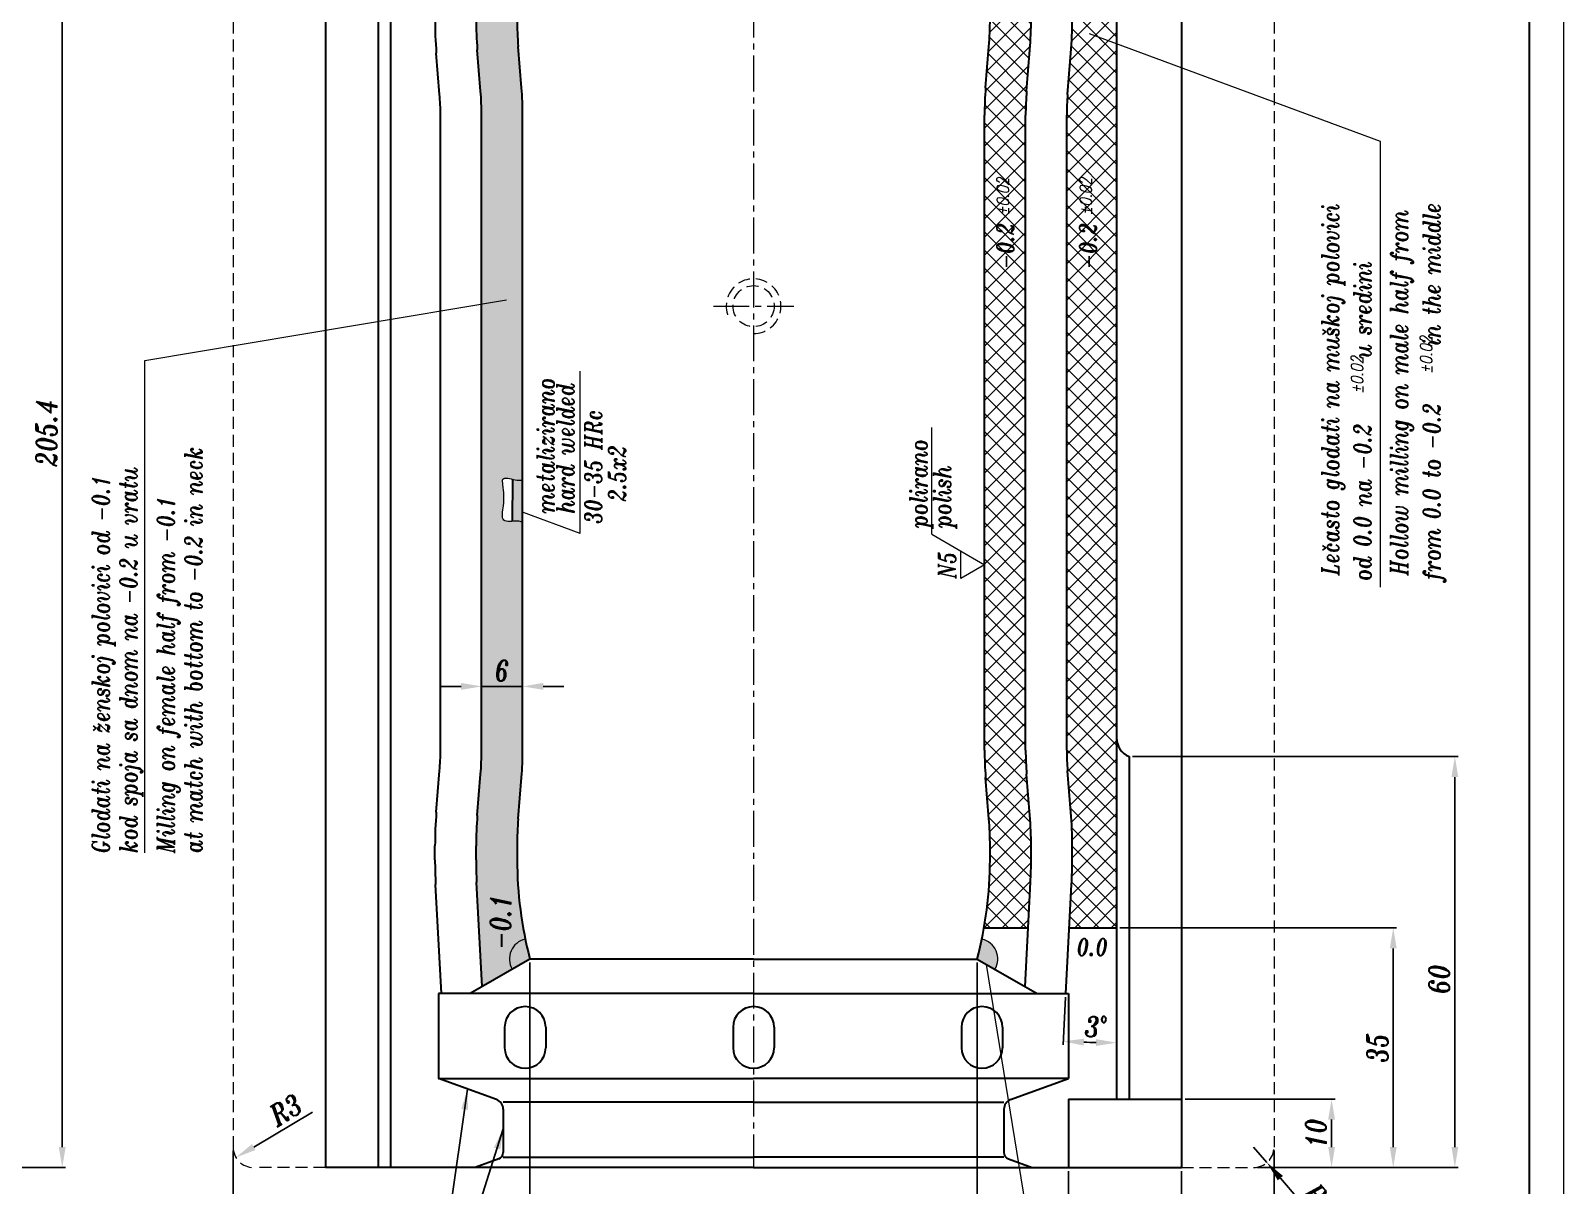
# Model space of a CAD drawing. Extents: x -192 to 556, y -94 to 522.
# Drawn here: x 207.7 to 431.5, y -3.6 to 165 of the extents above; entities that cross this region are included whole.
import ezdxf

# ---------------------------------------------------------------- set-up
doc = ezdxf.new("R2010")
doc.units = 0
doc.header["$LTSCALE"] = 7
doc.header["$MEASUREMENT"] = 0
doc.linetypes.add('CENTER2', pattern=[1.125, 0.75, -0.125, 0.125, -0.125])
doc.linetypes.add('HIDDEN', pattern=[0.375, 0.25, -0.125])
doc.layers.get('0').update_dxf_attribs({"linetype": 'CONTINUOUS', "lineweight": 15})
for name, color, linetype, lineweight in [('1', 1, 'CENTER2', 15), ('2', 2, 'HIDDEN', 15), ('3', 3, 'CONTINUOUS', 30), ('8', 252, 'CONTINUOUS', 15)]:
    doc.layers.add(name, color=color, linetype=linetype, lineweight=lineweight)
doc.styles.add('ITALICT', font='ITALICT.shx', dxfattribs={"width": 0.8, "height": 3})
doc.dimstyles.get("Standard").update_dxf_attribs({"dimtxt": 3, "dimasz": 3, "dimexe": 0.5, "dimexo": 0.5, "dimgap": 0.8, "dimtad": 1, "dimdsep": 46, "dimtxsty": 'ITALICT', "dimcen": 0.09, "dimazin": 2, "dimtfac": 1, "dimtmove": 0, "dimatfit": 3, "dimfxl": 1, "dimtolj": 1, "dimtzin": 0, "dimarcsym": 0})

# ---------------------------------------------------------------- blocks, each defined once
blk = doc.blocks.new('*D32')
at = {"color": 0, "lineweight": -2, "transparency": 16777216}
for p, q in [((280.606075935411, 28.96825387316503), (280.606075935411, -12.92192216526131)), ((345.9060759354109, 28.96825387316441), (345.9060759354109, -12.92192216526131)), ((283.606075935411, -12.42192216526132), (342.9060759354109, -12.42192216526132))]:
    blk.add_line(p, q, dxfattribs=at)
at = {"color": 0, "transparency": 16777216}
for points in [[(283.606075935411, -11.92192216526132), (283.606075935411, -12.92192216526132), (280.606075935411, -12.42192216526132)], [(342.9060759354109, -11.92192216526132), (342.9060759354109, -12.92192216526132), (345.9060759354109, -12.42192216526132)]]:
    blk.add_solid(points, dxfattribs=at)
at = {"color": 0, "transparency": 16777216, "insert": (313.2560759354109, -9.136922165261318), "char_height": 3, "attachment_point": 5, "style": 'ITALICT'}
blk.add_mtext('\\A1;%%c65.3{}{\\H0.71x;\\C3;\\S+0.05^ -0;}', dxfattribs=at)
blk = doc.blocks.new('*D42')
at = {"color": 0, "lineweight": -2, "transparency": 16777216}
for p, q in [((368.5759210578985, 59.01825387316448), (416.1579726060617, 59.01825387316447)), ((415.6579726060617, 2.018253873164449), (415.6579726060617, 56.01825387316447)), ((386.7560759354112, -0.9817461268355424), (416.1579726060617, -0.9817461268355506))]:
    blk.add_line(p, q, dxfattribs=at)
at = {"color": 0, "transparency": 16777216}
for points in [[(415.1579726060617, 56.01825387316447), (416.1579726060617, 56.01825387316447), (415.6579726060617, 59.01825387316447)], [(415.1579726060617, 2.018253873164449), (416.1579726060617, 2.018253873164449), (415.6579726060617, -0.9817461268355505)]]:
    blk.add_solid(points, dxfattribs=at)
at = {"color": 0, "transparency": 16777216, "insert": (413.3579726060617, 26.51825387316453), "char_height": 3, "attachment_point": 5, "rotation": 90, "style": 'ITALICT'}
blk.add_mtext('\\A1;60', dxfattribs=at)
blk = doc.blocks.new('*D57')
at = {"color": 0, "lineweight": -2, "transparency": 16777216}
for p, q in [((237.2560759354109, 1.518253873164429), (237.2560759354109, -21.92192216526132)), ((389.2560759354111, 1.518253873164515), (389.2560759354111, -21.92192216526132)), ((240.2560759354109, -21.42192216526132), (386.2560759354111, -21.42192216526132))]:
    blk.add_line(p, q, dxfattribs=at)
at = {"color": 0, "transparency": 16777216}
for points in [[(240.2560759354109, -20.92192216526132), (240.2560759354109, -21.92192216526132), (237.2560759354109, -21.42192216526132)], [(386.2560759354111, -20.92192216526132), (386.2560759354111, -21.92192216526132), (389.2560759354111, -21.42192216526132)]]:
    blk.add_solid(points, dxfattribs=at)
at = {"color": 0, "transparency": 16777216, "insert": (313.256075935411, -19.12192216526132), "char_height": 3, "attachment_point": 5, "style": 'ITALICT'}
blk.add_mtext('\\A1;%%c152', dxfattribs=at)
blk = doc.blocks.new('*D66')
at = {"color": 0, "lineweight": -2, "transparency": 16777216}
blk.add_line((248.8635718050158, 7.108540196617383), (240.2560759354108, 2.018253873164355), dxfattribs=at)
at = {"color": 0, "transparency": 16777216}
blk.add_solid([(240.0015616192381, 2.448628666644595), (240.5105902515835, 1.5878790796841), (237.6738271745293, 0.4911679761284375)], dxfattribs=at)
at = {"color": 0, "transparency": 16777216, "insert": (244.938407272348, 7.459372623121553), "char_height": 3, "attachment_point": 5, "rotation": 30.599149069153476, "style": 'ITALICT'}
blk.add_mtext('\\A1;R3', dxfattribs=at)
blk = doc.blocks.new('*D85')
at = {"color": 0, "lineweight": -2, "transparency": 16777216}
for p, q in [((366.7560684379133, 34.01825387316453), (407.1579726060617, 34.01825387316451)), ((406.6579726060617, 2.018253873164452), (406.6579726060617, 31.01825387316451)), ((386.7560759354109, -0.9817461268355424), (407.1579726060617, -0.9817461268355482))]:
    blk.add_line(p, q, dxfattribs=at)
at = {"color": 0, "transparency": 16777216}
for points in [[(406.1579726060617, 31.01825387316451), (407.1579726060617, 31.01825387316451), (406.6579726060617, 34.01825387316451)], [(406.1579726060617, 2.018253873164452), (407.1579726060617, 2.018253873164451), (406.6579726060617, -0.981746126835548)]]:
    blk.add_solid(points, dxfattribs=at)
at = {"color": 0, "transparency": 16777216, "insert": (404.3579726060617, 16.51825387316454), "char_height": 3, "attachment_point": 5, "rotation": 90, "style": 'ITALICT'}
blk.add_mtext('\\A1;35', dxfattribs=at)
blk = doc.blocks.new('*D86')
at = {"color": 0, "lineweight": -2, "transparency": 16777216}
for p, q in [((386.256075935411, 2.018253873164525), (388.2171546225114, -0.2520259296353231)), ((396.322946529193, -9.635849114541116), (390.1782333096118, -2.522305732435086))]:
    blk.add_line(p, q, dxfattribs=at)
at = {"color": 0, "transparency": 16777216}
blk.add_solid([(390.5566132767451, -2.195459284585013), (389.7998533424785, -2.849152180285131), (388.2171546225114, -0.2520259296353231)], dxfattribs=at)
at = {"color": 0, "transparency": 16777216, "insert": (395.9716771117658, -5.710723664777674), "char_height": 3, "attachment_point": 5, "rotation": 310.8206125373212, "style": 'ITALICT'}
blk.add_mtext('\\A1;R3', dxfattribs=at)
blk = doc.blocks.new('*D87')
at = {"color": 0, "lineweight": -2, "transparency": 16777216}
for p, q in [((359.2560759354108, -1.481746126835572), (359.2560759354108, -12.92192216526134)), ((375.7560759354112, -1.481746126835542), (375.7560759354112, -12.92192216526134)), ((372.7560759354112, -12.42192216526134), (362.2560759354108, -12.42192216526134))]:
    blk.add_line(p, q, dxfattribs=at)
at = {"color": 0, "transparency": 16777216}
for points in [[(362.2560759354108, -11.92192216526134), (362.2560759354108, -12.92192216526134), (359.2560759354108, -12.42192216526134)], [(372.7560759354112, -11.92192216526134), (372.7560759354112, -12.92192216526134), (375.7560759354112, -12.42192216526134)]]:
    blk.add_solid(points, dxfattribs=at)
at = {"color": 0, "transparency": 16777216, "insert": (367.506075935411, -10.12192216526134), "char_height": 3, "attachment_point": 5, "style": 'ITALICT'}
blk.add_mtext('\\A1;16.5', dxfattribs=at)
blk = doc.blocks.new('*D88')
at = {"color": 0, "lineweight": -2, "transparency": 16777216}
for p, q in [((376.2560759354112, 9.018253873164458), (398.1579726060617, 9.01825387316445)), ((397.6579726060617, 6.018253873164451), (397.6579726060617, 2.018253873164455)), ((386.7560759354112, -0.9817461268355424), (398.1579726060617, -0.9817461268355456))]:
    blk.add_line(p, q, dxfattribs=at)
at = {"color": 0, "transparency": 16777216}
for points in [[(397.1579726060617, 6.018253873164451), (398.1579726060617, 6.018253873164451), (397.6579726060617, 9.01825387316445)], [(397.1579726060617, 2.018253873164455), (398.1579726060617, 2.018253873164455), (397.6579726060617, -0.9817461268355454)]]:
    blk.add_solid(points, dxfattribs=at)
at = {"color": 0, "transparency": 16777216, "insert": (395.3579726060617, 4.018253873164517), "char_height": 3, "attachment_point": 5, "rotation": 90, "style": 'ITALICT'}
blk.add_mtext('\\A1;10', dxfattribs=at)
blk = doc.blocks.new('*D96')
at = {"color": 0, "lineweight": -2, "transparency": 16777216}
for p, q in [((148.2258858793589, 204.4182538731645), (212.8001589766388, 204.4182538731645)), ((212.3001589766388, 2.018253873164443), (212.3001589766388, 201.4182538731645)), ((147.3758858793589, -0.9817461268355389), (212.8001589766388, -0.9817461268355574))]:
    blk.add_line(p, q, dxfattribs=at)
at = {"color": 0, "transparency": 16777216}
for points in [[(211.8001589766388, 201.4182538731645), (212.8001589766388, 201.4182538731645), (212.3001589766388, 204.4182538731645)], [(211.8001589766388, 2.018253873164443), (212.8001589766388, 2.018253873164443), (212.3001589766388, -0.9817461268355573)]]:
    blk.add_solid(points, dxfattribs=at)
at = {"color": 0, "transparency": 16777216, "insert": (210.0001589766388, 106.2553920564385), "char_height": 3, "attachment_point": 5, "rotation": 90, "style": 'ITALICT'}
blk.add_mtext('\\A1;205.4', dxfattribs=at)
blk = doc.blocks.new('*D98')
at = {"color": 0, "lineweight": -2, "transparency": 16777216}
for p, q in [((273.5310759354109, 69.68824223539036), (273.5310759354109, 69.76512493315386)), ((279.5310759354111, 69.68824223539036), (279.5310759354111, 69.76512493315386)), ((270.5310759354109, 69.26512493315386), (267.5310759354109, 69.26512493315386)), ((273.5310759354109, 69.26512493315386), (279.5310759354111, 69.26512493315386)), ((282.5310759354111, 69.26512493315386), (285.5310759354111, 69.26512493315386))]:
    blk.add_line(p, q, dxfattribs=at)
at = {"color": 0, "transparency": 16777216}
for points in [[(270.5310759354109, 69.76512493315386), (270.5310759354109, 68.76512493315386), (273.5310759354109, 69.26512493315386)], [(282.5310759354111, 69.76512493315386), (282.5310759354111, 68.76512493315386), (279.5310759354111, 69.26512493315386)]]:
    blk.add_solid(points, dxfattribs=at)
at = {"color": 0, "transparency": 16777216, "insert": (276.531075935411, 71.56512493315385), "char_height": 3, "attachment_point": 5, "style": 'ITALICT'}
blk.add_mtext('\\A1;6', dxfattribs=at)
blk = doc.blocks.new('*D101')
at = {"color": 0, "lineweight": -2, "transparency": 16777216}
blk.add_line((358.8250334642709, 23.91893910578721), (358.4598641252566, 16.95109303388709), dxfattribs=at)
blk.add_arc((366.2560684379133, 165.7115331691526), 148.4645909299341, 268.1577862569598, 268.8422137430404, dxfattribs=at)
at = {"color": 0, "transparency": 16777216}
for points in [[(361.4622322552072, 16.82412299684091), (361.5044759673538, 17.82323033280841), (358.486032103378, 17.45040780126438)], [(363.2612732700456, 17.77722697642717), (363.2511698508356, 16.77727801726963), (366.2560684379132, 17.24694223921853)]]:
    blk.add_solid(points, dxfattribs=at)
at = {"color": 0, "transparency": 16777216, "insert": (363.3026949166461, 19.57678293308164), "char_height": 3, "attachment_point": 5, "rotation": 358.84221374304036, "style": 'ITALICT'}
blk.add_mtext('\\A1;3°', dxfattribs=at)

msp = doc.modelspace()

# ---------------------------------------------------------------- hatches: boundary and pattern name
h = msp.add_hatch(color=256)
h.dxf.hatch_style = 1
edge = h.paths.add_edge_path()
edge.add_spline(control_points=[(279.5310759354111, 99.38925769509841), (279.1975785951542, 99.34655003944755), (278.7225260362882, 99.34544901419774), (278.1662758524532, 99.47188958106561), (278.03180330825, 99.50409751205687)], knot_values=[11.11899205011394, 11.11899205011394, 11.11899205011394, 11.11899205011394, 12.1294905432301, 12.45186169343231, 12.45186169343231, 12.45186169343231, 12.45186169343231], degree=3, periodic=0)
edge.add_line((278.0318033082499, 99.50409751205689), (277.9911032352703, 93.3560607736786))
edge.add_spline(control_points=[(277.9911032352703, 93.35606077367862), (278.2636817058298, 93.3727045639476), (278.8097000448162, 93.41111268382367), (279.2765913863972, 93.32525866891596), (279.4905436783448, 93.26657074912666)], knot_values=[0.9961703928006589, 0.9961703928006589, 0.9961703928006589, 0.9961703928006589, 1.709672783853138, 2.37323578365356, 2.37323578365356, 2.37323578365356, 2.37323578365356], degree=3, periodic=0)
edge.add_line((279.4905436783448, 93.26657074912666), (279.531075935411, 99.3892576950984))
h = msp.add_hatch(color=256)
h.dxf.hatch_style = 1
h.paths.add_polyline_path([(279.9195830867063, 32.38865240224903, 0.5027932512172901), (278.0080002410361, 27.96825297773238), (280.6060759354111, 29.46825387316483, -0.01315921129095271)])
h.paths.add_polyline_path([(346.5925687841156, 32.38865240224858, -0.01315921129095247), (345.9060759354109, 29.46825387316443), (348.5041516297858, 27.96825297773198, 0.5027932512172842)])
at = {"layer": '8'}
h = msp.add_hatch(dxfattribs=at)
h.set_pattern_fill('DOTS', color=256, scale=15)
h.set_pattern_definition([(0, (0, 0), (0.46875, 0.9375), [0, -0.9375])])
edge = h.paths.add_edge_path()
edge.add_line((299.7988032081381, 271.4682538731645), (290.4207151260202, 271.4682538731645))
edge.add_arc((290.4207151260202, 268.4682538731645), 3.000000000000007, -6.189059007244282, 90, ccw=False)
edge.add_line((293.4032298330475, 268.1448253302596), (286.0910465213562, 200.7151109589743))
edge.add_arc((281.816108774617, 201.1786918704713), 4.300000000000022, 315.2446065748501, 353.8109409927572, ccw=False)
edge.add_arc((314.6053251035838, 168.6682538731645), 41.87424916817283, 135.2446065748488, 180)
edge.add_line((272.731075935411, 168.6682538731645), (272.7310759354109, 166.6682538731644))
edge.add_arc((328.7310759354108, 166.6682538731644), 55.99999999999996, 179.9999999999999, 184.569102392792)
edge.add_line((272.9090449439583, 162.2072163268852), (273.3912431429807, 156.1733548023844))
edge.add_arc((229.5310759354109, 152.6682538731646), 44.00000000000006, -2.2737367544323206e-13, 4.569102392792388, ccw=False)
edge.add_line((273.5310759354109, 152.6682538731645), (273.5310759354109, 59.96825387316443))
edge.add_arc((229.5310759354108, 59.96825387316463), 44.00000000000009, 355.43089760720807, 359.9999999999998, ccw=False)
edge.add_line((273.3912431429808, 56.46315294394529), (272.9090449439583, 50.42929141944376))
edge.add_arc((328.7310759354111, 45.96825387316449), 56.00000000000027, 175.430897607208, 179.9999999999998)
edge.add_line((272.7310759354109, 45.96825387316466), (272.7310759354109, 43.9682538731619))
edge.add_arc((335.7352426020772, 43.96825387316426), 63.00416666666632, 180.0000000000021, 183.0000000000001)
edge.add_line((272.8174209561446, 40.67087056337431), (273.6160277861462, 25.43254448035754))
edge.add_line((273.6160277861462, 25.43254448035754), (278.0080002410361, 27.96825297773236))
edge.add_arc((280.606075935411, 29.46825387316494), 3.000000000000003, 103.22825463723149, 210.0000197471161, ccw=False)
edge.add_arc((335.7352426020777, 43.9682538731646), 57.00416666666657, 180, 191.7204071312199, ccw=False)
edge.add_line((278.7310759354111, 43.96825387316457), (278.7310759354111, 45.96825387316412))
edge.add_arc((328.7310759354111, 45.96825387316403), 50.00000000000004, 175.4308976072076, 179.9999999999999, ccw=False)
edge.add_line((278.8899768358999, 49.95132311091371), (279.3721750349223, 55.98518463541512))
edge.add_arc((229.5310759354111, 59.96825387316497), 50.00000000000004, 355.4308976072074, 359.9999999999999)
edge.add_line((279.5310759354111, 59.96825387316483), (279.5310759354111, 93.25761776349566))
edge.add_spline(control_points=[(277.9911032352703, 93.35606077367862), (278.2636817058298, 93.3727045639476), (278.8097000448162, 93.41111268382367), (279.2765913863972, 93.32525866891596), (279.4905436783448, 93.26657074912666)], knot_values=[0.9961703928006589, 0.9961703928006589, 0.9961703928006589, 0.9961703928006589, 1.709672783853138, 2.37323578365356, 2.37323578365356, 2.37323578365356, 2.37323578365356], degree=3, periodic=0)
edge.add_spline(control_points=[(277.9911032352703, 93.35606077367862), (277.4903600510693, 93.32548512139265), (276.2760376946188, 93.27443635865022), (276.9491492451319, 96.26482106300467), (276.7599241273028, 97.76725481938352), (276.5015160584737, 99.92157728505923), (277.4261743016379, 99.64915357065124), (278.03180330825, 99.50409751205689)], knot_values=[2.37323578365356, 2.37323578365356, 2.37323578365356, 2.37323578365356, 3.683982954908346, 5.789738561323501, 8.897583544937163, 9.667117092186864, 11.11899205011394, 11.11899205011394, 11.11899205011394, 11.11899205011394], degree=3, periodic=0)
edge.add_spline(control_points=[(278.03180330825, 99.50409751205689), (278.1662758524532, 99.47188958106562), (278.7225260362882, 99.34544901419775), (279.1975785951542, 99.34655003944755), (279.5310759354111, 99.38925769509841)], knot_values=[11.11899205011394, 11.11899205011394, 11.11899205011394, 11.11899205011394, 11.44136320031615, 12.45186169343231, 12.45186169343231, 12.45186169343231, 12.45186169343231], degree=3, periodic=0)
edge.add_line((279.5310759354111, 99.3892576950984), (279.531075935411, 152.6682538731641))
edge.add_arc((229.5310759354109, 152.668253873164), 50.00000000000014, 9.770663981455901e-14, 4.569102392792418)
edge.add_line((279.3721750349222, 156.6513231109137), (278.8899768358999, 162.6851846354157))
edge.add_arc((328.7310759354111, 166.6682538731647), 50.00000000000004, 179.9999999999999, 184.5691023927917, ccw=False)
edge.add_line((278.7310759354111, 166.6682538731648), (278.7310759354111, 168.6682538731635))
edge.add_arc((314.6053251035839, 168.6682538731646), 35.87424916817283, 135.2446065748488, 180.0000000000018, ccw=False)
edge.add_arc((281.8161087746171, 201.1786918704714), 10.30000000000002, 315.2446065748489, 353.8109409927562)
edge.add_line((292.0560759354111, 200.0682538731645), (299.7988032081381, 271.4682538731645))
h.paths.add_polyline_path([(274.9239330782681, 69.31512493315385), (278.1382187925539, 69.31512493315385), (278.1382187925539, 73.81512493315385), (274.9239330782681, 73.81512493315385)], flags=24)
h.paths.add_polyline_path([(297.9797214906927, 259.8291689326168), (299.0182698933283, 269.5021477528251), (294.5439845359632, 269.9825335778327), (293.5054361333277, 260.3095547576244)], flags=24)
h.paths.add_polyline_path([(278.5377512173379, 30.3101865400215), (278.5377512173379, 39.69590082573578), (274.0377512173379, 39.69590082573578), (274.0377512173379, 30.3101865400215)], flags=25)
h = msp.add_hatch(dxfattribs=at)
h.set_pattern_fill('ANSI37', color=256, scale=15)
h.set_pattern_definition([(45, (0, 0), (-1.325825214724776, 1.325825214724777), []), (135, (0, 0), (-1.325825214724777, -1.325825214724776), [])])
h.paths.add_polyline_path([(353.7810759354109, 166.6682538731646), (353.7810759354108, 168.6682538731659, 0.1978030761011863), (341.642530960013, 198.1511411055576, -0.1698839647927254), (340.4211053494656, 200.7151109589743), (334.592030760719, 254.4682538731645), (328.5568551561901, 254.4682538731644), (334.4560759354108, 200.0682538731645, 0.1698839647927256), (337.3818163513733, 193.9266516661431, -0.1978030761011949), (347.7810759354108, 168.6682538731646), (347.7810759354109, 166.6682538731642, -0.01993911190910669), (347.6221750349221, 162.685184635415), (347.1399768358997, 156.6513231109138, 0.0199391119091084), (346.9810759354108, 152.6682538731643), (346.9810759354108, 59.96825387316493, 0.01993911190910607), (347.1399768358996, 55.98518463541582), (347.6221750349221, 49.95132311091362, -0.01993911190910482), (347.7810759354109, 45.96825387316476), (347.7810759354109, 43.96825387316312, -0.04388998884694798), (346.9059794317275, 34.01825387316441), (353.346082047522, 34.0182538731645), (353.6947309146772, 40.67087056337444, 0.01309071708483562), (353.7810759354109, 43.96825387316439), (353.7810759354109, 45.96825387316561, 0.01993911190910001), (353.6031069268634, 50.42929141944325), (353.120908727841, 56.46315294394483, -0.0199391119091073), (352.9810759354108, 59.96825387316426), (352.9810759354108, 152.6682538731647, -0.01993911190910619), (353.120908727841, 156.173354802384), (353.6031069268634, 162.2072163268857, 0.01993911190910549)])
h.paths.add_polyline_path([(366.2560684379132, 254.4682538731645), (340.6272063652478, 254.4682538731645), (346.3226618965627, 201.9472866981646, -0.1945520252055254), (359.7810759354108, 168.6682538731645), (359.7810759354109, 166.6682538731647, -0.01993911190910632), (359.5840388188047, 161.7292480183557), (359.1018406197824, 155.6953864938542, 0.01993911190910812), (358.9810759354108, 152.6682538731646), (358.9810759354108, 59.96825387316444, 0.01993911190910597), (359.1018406197823, 56.94112125247514), (359.5840388188047, 50.9072597279731, -0.01993911190910502), (359.7810759354109, 45.96825387316447), (359.7810759354109, 43.96825387316292, -0.01309071708482881), (359.6865081232046, 40.35685482591718), (359.3543161235095, 34.01825387316455), (366.2560684379133, 34.01825387316453)])
h.paths.add_polyline_path([(351.8901209494387, 129.7418834012841), (351.8901209494387, 137.8490262584269), (348.1401209494387, 137.8490262584269), (348.1401209494387, 129.7418834012841)], flags=24)
h.paths.add_polyline_path([(350.9857327071589, 138.0666338260103), (350.9857327071589, 145.408300492677), (348.3607327071589, 145.408300492677), (348.3607327071589, 138.0666338260103)], flags=24)
h.paths.add_polyline_path([(363.0726306262002, 138.0666338260103), (363.0726306262002, 145.408300492677), (360.4476306262002, 145.408300492677), (360.4476306262002, 138.0666338260103)], flags=24)
h.paths.add_polyline_path([(363.97701886848, 129.7418834012841), (363.97701886848, 137.8490262584269), (360.22701886848, 137.8490262584269), (360.22701886848, 129.7418834012841)], flags=24)

# ---------------------------------------------------------------- linework, layer by layer
for p, q in [((431.4996989140276, 506.4649973084856), (431.4996989140282, -94.1370504057216)), ((404.7913390845773, 148.7983651655945), (362.3224203092649, 164.5488765136934)), ((404.7913390845771, 83.72646569872973), (404.7913390845773, 148.7983651655945)), ((224.354259897599, 116.8444458612853), (277.1506238468068, 125.6856988274619)), ((224.354259897599, 44.98682940066942), (224.354259897599, 116.8444458612853)), ((287.9280434989054, 91.5713781723191), (287.9280434989054, 115.2921389661108)), ((339.2593842483193, 91.48633131125013), (339.2593842483193, 107.0633969888015)), ((287.9280434989054, 91.5713781723191), (279.5310759354111, 94.70611437459661)), ((339.2593842483193, 91.48633131125013), (346.9810759354108, 87.02821053710841)), ((343.5108803834504, 85.02469220104345), (343.5108803834504, 89.03172887317345)), ((346.9810759354108, 87.02821053710841), (343.5108803834504, 85.02469220104345)), ((356.5617677970658, -28.59026188468547), (347.2687921041693, 28.68148870008513))]:
    msp.add_line(p, q)
for centre, start, end in [((280.6060759354111, 29.46825387316483), 103.8187462502822, 210.0000197471119), ((345.9060759354109, 29.46825387316441), 329.9999802528891, 76.18125374971338)]:
    msp.add_arc(centre, 3, start, end)
msp.add_open_spline([(279.4905436783448, 93.26657074912666), (279.2765913863972, 93.32525866891596), (278.3652937665626, 93.49283204728212), (276.2024262443546, 92.94740801577356), (276.9491492451319, 96.26482106300467), (276.7599241273028, 97.76725481938352), (276.4858847310195, 100.051894113228), (278.2050583924159, 99.34424968386844), (279.1975785951542, 99.34655003944755), (279.5310759354111, 99.38925769509841)], degree=3, knots=[0.996170392800659, 0.996170392800659, 0.996170392800659, 0.996170392800659, 1.65973339260108, 3.683982954908346, 5.789738561323501, 8.897583544937163, 9.667117092186864, 11.44136320031615, 12.45186169343231, 12.45186169343231, 12.45186169343231, 12.45186169343231])
at = {"layer": '1'}
for p, q in [((313.2560759354109, 279.4682538731645), (313.2560759354108, -0.9817461268356559)), ((307.3808792233829, 124.7682538731645), (319.1478916117905, 124.7682538731644))]:
    msp.add_line(p, q, dxfattribs=at)
at = {"layer": '2'}
for p, q in [((237.2560759354112, 184.7182538731645), (237.2560759354108, 2.018253873164463)), ((389.2560759354107, 184.7182538731645), (389.2560759354113, 2.018253873164467)), ((250.7560759354109, -0.9817461268355423), (240.2560759354109, -0.9817461268355423)), ((375.7560759354109, -0.9817461268355423), (386.2560759354112, -0.9817461268355423))]:
    msp.add_line(p, q, dxfattribs=at)
msp.add_circle((313.2560759354109, 124.7682538731644), 3, dxfattribs=at)
for centre, radius, start, end in [((313.2560759354109, 124.7682538731644), 4, 270, 206.7051402965727), ((240.2560759354109, 2.018253873164458), 3, 180, 270), ((386.2560759354112, 2.018253873164458), 3, 270, 0)]:
    msp.add_arc(centre, radius, start, end, dxfattribs=at)
at = {"layer": '3'}
for p, q in [((426.4996989140276, 501.4649973084855), (426.4996989140282, -89.1370504057216)), ((250.7560759354109, 279.4682538731645), (250.756075935411, -0.9817461268355423)), ((258.4362312757232, 279.4682538731645), (258.4362312757232, -0.9817461268355563)), ((260.2560836188025, 279.4682538731645), (260.2560836188026, -0.9817461268355597)), ((366.2560684379132, 279.4682538731645), (366.2560684379133, 9.01825387316444)), ((375.7560759354109, 279.4682538731645), (375.7560759354108, -0.9817461268355422)), ((267.4103112510394, 155.695386493854), (266.9281130520171, 161.7292480183554)), ((273.3912431429808, 156.173354802384), (272.9090449439584, 162.2072163268853)), ((279.3721750349222, 156.6513231109138), (278.8899768358998, 162.6851846354152)), ((347.1399768358996, 156.6513231109139), (347.622175034922, 162.6851846354153)), ((353.120908727841, 156.173354802384), (353.6031069268633, 162.2072163268853)), ((359.1018406197823, 155.695386493854), (359.5840388188047, 161.7292480183554)), ((267.5310759354109, 59.96825387316454), (267.5310759354109, 152.6682538731645)), ((273.5310759354109, 59.96825387316454), (273.5310759354109, 152.6682538731645)), ((279.5310759354111, 59.96825387316451), (279.531075935411, 152.6682538731645)), ((346.9810759354108, 59.96825387316454), (346.9810759354108, 152.6682538731645)), ((352.9810759354108, 59.96825387316454), (352.9810759354108, 152.6682538731645)), ((358.9810759354108, 59.96825387316454), (358.9810759354108, 152.6682538731645)), ((278.0318033082499, 99.50409751205687), (277.9911032352703, 93.35606077367862)), ((368.0759210578984, 59.0182538731645), (368.0759210578985, 9.018253873164443)), ((266.9281130520171, 50.9072597279736), (267.4103112510394, 56.94112125247501)), ((272.9090449439584, 50.42929141944369), (273.3912431429808, 56.46315294394511)), ((278.8899768358999, 49.95132311091376), (279.3721750349223, 55.98518463541518)), ((347.622175034922, 49.95132311091379), (347.1399768358996, 55.98518463541521)), ((353.6031069268633, 50.42929141944369), (353.120908727841, 56.46315294394511)), ((359.5840388188047, 50.9072597279736), (359.1018406197823, 56.94112125247501)), ((266.731075935411, 43.96825387316449), (266.731075935411, 45.96825387316449)), ((272.731075935411, 43.96825387316449), (272.731075935411, 45.96825387316449)), ((278.7310759354111, 45.96825387316446), (278.7310759354111, 43.96825387316451)), ((347.7810759354108, 43.96825387316449), (347.7810759354108, 45.96825387316449)), ((353.7810759354108, 43.96825387316449), (353.7810759354108, 45.96825387316449)), ((359.7810759354108, 43.96825387316449), (359.7810759354108, 45.96825387316449)), ((267.6609504284293, 24.41825387316465), (266.825643747617, 40.35685482591725)), ((273.6160277861462, 25.43254448035752), (272.8174209561444, 40.67087056337494)), ((352.8961240846755, 25.43254448035738), (353.6947309146773, 40.67087056337481)), ((358.8512014423923, 24.4182538731645), (359.6865081232046, 40.35685482591709)), ((346.9059794317276, 34.01825387316442), (353.346082047522, 34.0182538731645)), ((359.3543161235095, 34.01825387316455), (366.2560684379133, 34.01825387316453)), ((280.6060759354111, 29.46825387316483), (271.8592093656488, 24.41824408504434)), ((313.256075935411, 29.46825387316456), (280.606075935411, 29.46825387316503)), ((313.2560759354106, 29.46825387316456), (345.9060759354109, 29.46825387316441)), ((345.9060759354109, 29.46825387316441), (354.6529425051731, 24.41824408504392)), ((313.256075935411, 24.41825387316444), (267.2560759354112, 24.4182538731645)), ((267.2560759354112, 24.4182538731645), (267.256075935411, 12.01777258697998)), ((313.2560759354108, 24.41825387316444), (359.2560759354106, 24.4182538731645)), ((359.2560759354106, 24.4182538731645), (359.2560759354109, 12.01777258697998)), ((276.9035634380483, 19.51825387316438), (276.9035634380483, 16.51825387316438)), ((282.9035634380483, 19.51825387316438), (282.9035634380483, 16.51825387316438)), ((310.2560759354109, 19.51825387316438), (310.2560759354109, 16.51825387316438)), ((316.2560759354108, 19.51825387316438), (316.2560759354109, 16.51825387316438)), ((343.6085884327736, 19.51825387316438), (343.6085884327736, 16.51825387316438)), ((349.6085884327736, 19.51825387316438), (349.6085884327736, 16.51825387316438)), ((267.256075935411, 12.01777258697998), (313.256075935411, 12.01777258698009)), ((275.7191061503995, 8.937481497028802), (267.256075935411, 12.01777258697998)), ((359.2560759354109, 12.01777258697998), (313.2560759354109, 12.01777258698009)), ((350.7930457204224, 8.937481497028802), (359.2560759354109, 12.01777258697998)), ((359.2560759354107, 9.018253873164426), (375.7560759354112, 9.018253873164458)), ((359.2560759354107, 9.018253873164426), (359.2560759354108, -0.9817461268355325)), ((313.256075935411, 8.578253873164403), (276.7060759354113, 8.578253873164403)), ((276.7060759354109, 7.52794256584993), (276.7060759354108, 1.218461411374012)), ((313.2560759354109, 8.578253873164403), (349.8060759354105, 8.578253873164403)), ((349.8060759354108, 7.52794256584993), (349.806075935411, 1.218461411374012)), ((276.0480960787366, 0.2787687905881349), (272.5848598062293, -0.9817461268355423)), ((276.7060759354111, 0.518253873164344), (313.2560759354108, 0.518253873164344)), ((349.8060759354107, 0.518253873164344), (313.2560759354109, 0.518253873164344)), ((350.4640557920852, 0.2787687905881349), (353.9272920645925, -0.9817461268355423)), ((313.2560759354109, -0.981746126835656), (250.7560759354107, -0.9817461268355423)), ((313.2560759354109, -0.981746126835656), (375.7560759354112, -0.9817461268355423))]:
    msp.add_line(p, q, dxfattribs=at)
for centre, radius, start, end in [((328.7310759354109, 166.6682538731645), 62, 180, 184.5691023927936), ((328.7310759354109, 166.6682538731645), 56, 180, 184.5691023927936), ((328.7310759354111, 166.6682538731646), 50, 180, 184.5691023927937), ((297.7810759354109, 166.6682538731645), 50, 355.4308976072063, 0), ((297.7810759354109, 166.6682538731645), 56, 355.4308976072063, 0), ((297.7810759354109, 166.6682538731645), 62, 355.4308976072063, 0), ((229.5310759354109, 152.6682538731645), 38, 7.016709298534877e-15, 4.569102392793571), ((229.5310759354109, 152.6682538731645), 44, 7.016709298534877e-15, 4.569102392793571), ((229.531075935411, 152.6682538731645), 50, 0, 4.569102392793692), ((396.9810759354108, 152.6682538731645), 50, 175.4308976072063, 180), ((396.9810759354108, 152.6682538731645), 44, 175.4308976072063, 180), ((396.9810759354108, 152.6682538731645), 38, 175.4308976072063, 180), ((369.2560684379132, 61.77637862767512), 3, 180, 246.8348696440608), ((229.5310759354109, 59.96825387316454), 38, 355.4308976072064, 7.016709298534877e-15), ((229.5310759354109, 59.96825387316454), 44, 355.4308976072064, 7.016709298534877e-15), ((229.5310759354111, 59.96825387316449), 50, 355.4308976072063, 0), ((396.9810759354108, 59.96825387316454), 50, 180, 184.5691023927937), ((396.9810759354108, 59.96825387316454), 44, 180, 184.5691023927937), ((396.9810759354108, 59.96825387316454), 38, 180, 184.5691023927937), ((328.7310759354109, 45.96825387316449), 62, 175.4308976072064, 180), ((328.7310759354109, 45.96825387316449), 56, 175.4308976072064, 180), ((328.7310759354111, 45.96825387316451), 50, 175.4308976072063, 180), ((297.7810759354109, 45.96825387316449), 50, 0, 4.569102392793692), ((297.7810759354109, 45.96825387316449), 56, 0, 4.569102392793692), ((297.7810759354109, 45.96825387316449), 62, 0, 4.569102392793692), ((335.7352426020774, 43.96825387316449), 69.00416666666655, 180, 182.9999999999998), ((335.7352426020774, 43.96825387316449), 63.00416666666656, 180, 183.0000000000001), ((335.7352426020777, 43.96825387316451), 57.00416666666656, 180, 194.7361021432441), ((290.7769092687443, 43.96825387316449), 57.00416666666656, 345.2638978567559, 0), ((290.7769092687443, 43.96825387316449), 63.00416666666656, 357.0000000000001, 0), ((290.7769092687443, 43.96825387316449), 69.00416666666655, 357.0000000000001, 0), ((279.9035634380483, 19.51825387316438), 3.00000000000002, 0, 180), ((313.2560759354109, 19.51825387316438), 3.00000000000002, 0, 180), ((346.6085884327736, 19.51825387316438), 3.00000000000002, 0, 180), ((279.9035634380484, 16.51825387316438), 3.000000000000075, 180, 0), ((313.2560759354109, 16.51825387316438), 3.000000000000075, 180, 0), ((346.6085884327735, 16.51825387316438), 3.000000000000075, 180, 0), ((275.206075935411, 7.52794256584993), 1.5, 0, 69.99999999999628), ((351.3060759354108, 7.52794256584993), 1.5, 110.0000000000037, 180), ((275.7060759354109, 1.218461411374069), 1, 290.0000000000016, 3.256887993818641e-12), ((350.8060759354109, 1.218461411374069), 1, 179.9999999999968, 249.9999999999976)]:
    msp.add_arc(centre, radius, start, end, dxfattribs=at)

# ---------------------------------------------------------------- texts
at = {"style": 'ITALICT', "width": 0.8}
for s, height, rotation, p in [(' %%p0.02', 1.75, 90, (350.5482327071589, 137.0374671593436)), (' %%p0.02', 1.75, 90, (362.6351306262002, 137.0374671593436)), ('Lečasto glodati na muškoj polovici', 2.5, 90, (398.7350674342446, 85.47262722344203)), ('-0.2', 2.5, 90, (351.2651209494387, 130.1764072108079)), ('-0.2', 2.5, 90, (363.35201886848, 130.1764072108079)), ('od 0.0 na -0.2     u sredini', 2.5, 90, (403.425124423938, 84.66318289740366)), (' %%p0.02', 1.75, 90, (402.2453764974185, 110.995711341458)), ('metalizirano', 2.5, 90, (284.1333813348722, 94.49226363440687)), ('30-35 HRc', 2.5, 90, (291.0898875389199, 92.9947040112337)), ('2.5x2', 2.5, 90, (294.5905145039565, 96.24669581403566)), ('polirano', 2.5, 89.99999999999997, (338.5912918783233, 92.37092713029614)), ('kod spoja sa dnom na -0.2 u vratu', 2.5, 90, (223.2300916232707, 44.92606414429338)), ('Glodati na ženskoj polovici od -0.1 ', 2.5, 90, (219.1824725756516, 44.92606414429338)), ('N5', 2.5, 89.99999999999997, (342.7682863028929, 85.01923187335007)), ('-0.1', 3, 90, (277.7877512173379, 30.83161511145007))]:
    msp.add_text(s, height=height, rotation=rotation, dxfattribs=at).set_placement(p)
msp.add_text('0.0', height=2.5, dxfattribs=at).set_placement((360.4507230231107, 29.9486204283041))
at = {"layer": '8', "style": 'ITALICT', "width": 0.8}
for s, height, rotation, p in [('from 0.0 to -0.2    in the middle', 2.5, 90, (413.529762511569, 84.66318289740366)), ('Hollow milling on male half from', 2.5, 90, (408.7761841391097, 85.47262722344203)), (' %%p0.02', 1.75, 90, (412.3500145850495, 113.9231254694746)), ('hard welded', 2.5, 90, (287.0422684913008, 94.49226363440687)), ('at match with bottom to -0.2 in neck', 2.5, 90, (232.7248401460947, 44.92606414429338)), ('polish', 2.5, 89.99999999999997, (342.0440747619982, 92.37092713029614)), ('Milling on female half from -0.1', 2.5, 90, (228.6772210984756, 44.92606414429338))]:
    msp.add_text(s, height=height, rotation=rotation, dxfattribs=at).set_placement(p)

# ---------------------------------------------------------------- dimensions: what is measured, and where the dimension line sits
dim = msp.add_angular_dim_2l(base=(361.074728936316, 17.33738285663405), line1=((366.2560684379132, 279.4682538731645), (366.2560684379133, 9.01825387316444)), line2=((358.8512014423923, 24.4182538731645), (359.6865081232046, 40.35685482591709)), dimstyle='Standard')
dim.commit()
dim.dimension.update_dxf_attribs({"geometry": '*D101', "text_midpoint": (363.2562215604406, 17.2772524968484), "dimtype": 162})
for base, p1, p2, picture, middle in [((212.3001589766388, 204.4182538731645), (146.8758858793589, -0.9817461268355387), (147.7258858793589, 204.4182538731645), '*D96', (212.3001589766388, 106.2553920564385)), ((415.6579726060617, 59.01825387316447), (386.2560759354112, -0.9817461268355423), (368.0759210578985, 59.01825387316448), '*D42', (415.6579726060617, 26.51825387316453)), ((406.6579726060617, 34.01825387316451), (386.2560759354109, -0.9817461268355423), (366.2560684379133, 34.01825387316453), '*D85', (406.6579726060617, 16.51825387316454))]:
    dim = msp.add_linear_dim(base=base, p1=p1, p2=p2, angle=90, dimstyle='Standard', override={"dimtmove": 0})
    dim.commit()
    dim.dimension.update_dxf_attribs({"geometry": picture, "text_midpoint": middle, "dimtype": 160})
dim = msp.add_aligned_dim(p1=(273.5310759354109, 69.18824223539036), p2=(279.5310759354111, 69.18824223539036), distance=0.07688269776349443, dimstyle='Standard')
dim.commit()
dim.dimension.update_dxf_attribs({"geometry": '*D98', "text_midpoint": (276.531075935411, 71.56512493315385)})
dim = msp.add_linear_dim(base=(345.9060759354109, -12.42192216526132), p1=(280.606075935411, 29.46825387316503), p2=(345.9060759354109, 29.46825387316441), text='%%c<>{}{\\H0.71x;\\C3;\\S+0.05^ -0;}', dimstyle='Standard', override={"dimtp": 0.05, "dimtm": 0, "dimtmove": 0})
dim.commit()
dim.dimension.update_dxf_attribs({"geometry": '*D32', "text_midpoint": (313.2560759354109, -9.136922165261318)})
dim = msp.add_radius_dim(center=(240.2560759354107, 2.018253873164298), mpoint=(237.6738271745293, 0.4911679761284375), dimstyle='Standard', override={"dimtmove": 1})
dim.commit()
dim.dimension.update_dxf_attribs({"geometry": '*D66', "text_midpoint": (246.1091731267422, 5.479648573112414), "dimtype": 164})
dim = msp.add_linear_dim(base=(397.6579726060617, -0.9817461268355454), p1=(375.7560759354112, 9.018253873164458), p2=(386.2560759354112, -0.9817461268355423), angle=90, dimstyle='Standard', override={"dimtmove": 0})
dim.commit()
dim.dimension.update_dxf_attribs({"geometry": '*D88', "text_midpoint": (395.3579726060617, 4.018253873164517)})
dim = msp.add_linear_dim(base=(389.2560759354111, -21.42192216526132), p1=(237.2560759354109, 2.018253873164429), p2=(389.2560759354111, 2.018253873164515), text='%%c<>', dimstyle='Standard', override={"dimtmove": 0})
dim.commit()
dim.dimension.update_dxf_attribs({"geometry": '*D57', "text_midpoint": (313.256075935411, -21.42192216526132), "dimtype": 160})
dim = msp.add_radius_dim(center=(386.256075935411, 2.018253873164525), mpoint=(388.2171546225114, -0.2520259296353231), dimstyle='Standard')
dim.commit()
dim.dimension.update_dxf_attribs({"geometry": '*D86', "text_midpoint": (395.9716771117658, -5.710723664777674)})
dim = msp.add_linear_dim(base=(359.2560759354108, -12.42192216526134), p1=(375.7560759354112, -0.9817461268355423), p2=(359.2560759354108, -0.9817461268355725), dimstyle='Standard')
dim.commit()
dim.dimension.update_dxf_attribs({"geometry": '*D87', "text_midpoint": (367.506075935411, -10.12192216526134)})

# ---------------------------------------------------------------- leaders
for points in [[(271.4875910429053, 10.47762704200445), (265.7408838640822, -29.6816673747035)], [(276.706075935411, 4.656761713496639), (265.7408838640822, -29.6816673747035)]]:
    msp.add_leader(points, dimstyle='Standard', override={"dimgap": 0.7, "dimtad": 0})

doc.saveas('drawing.dxf')
